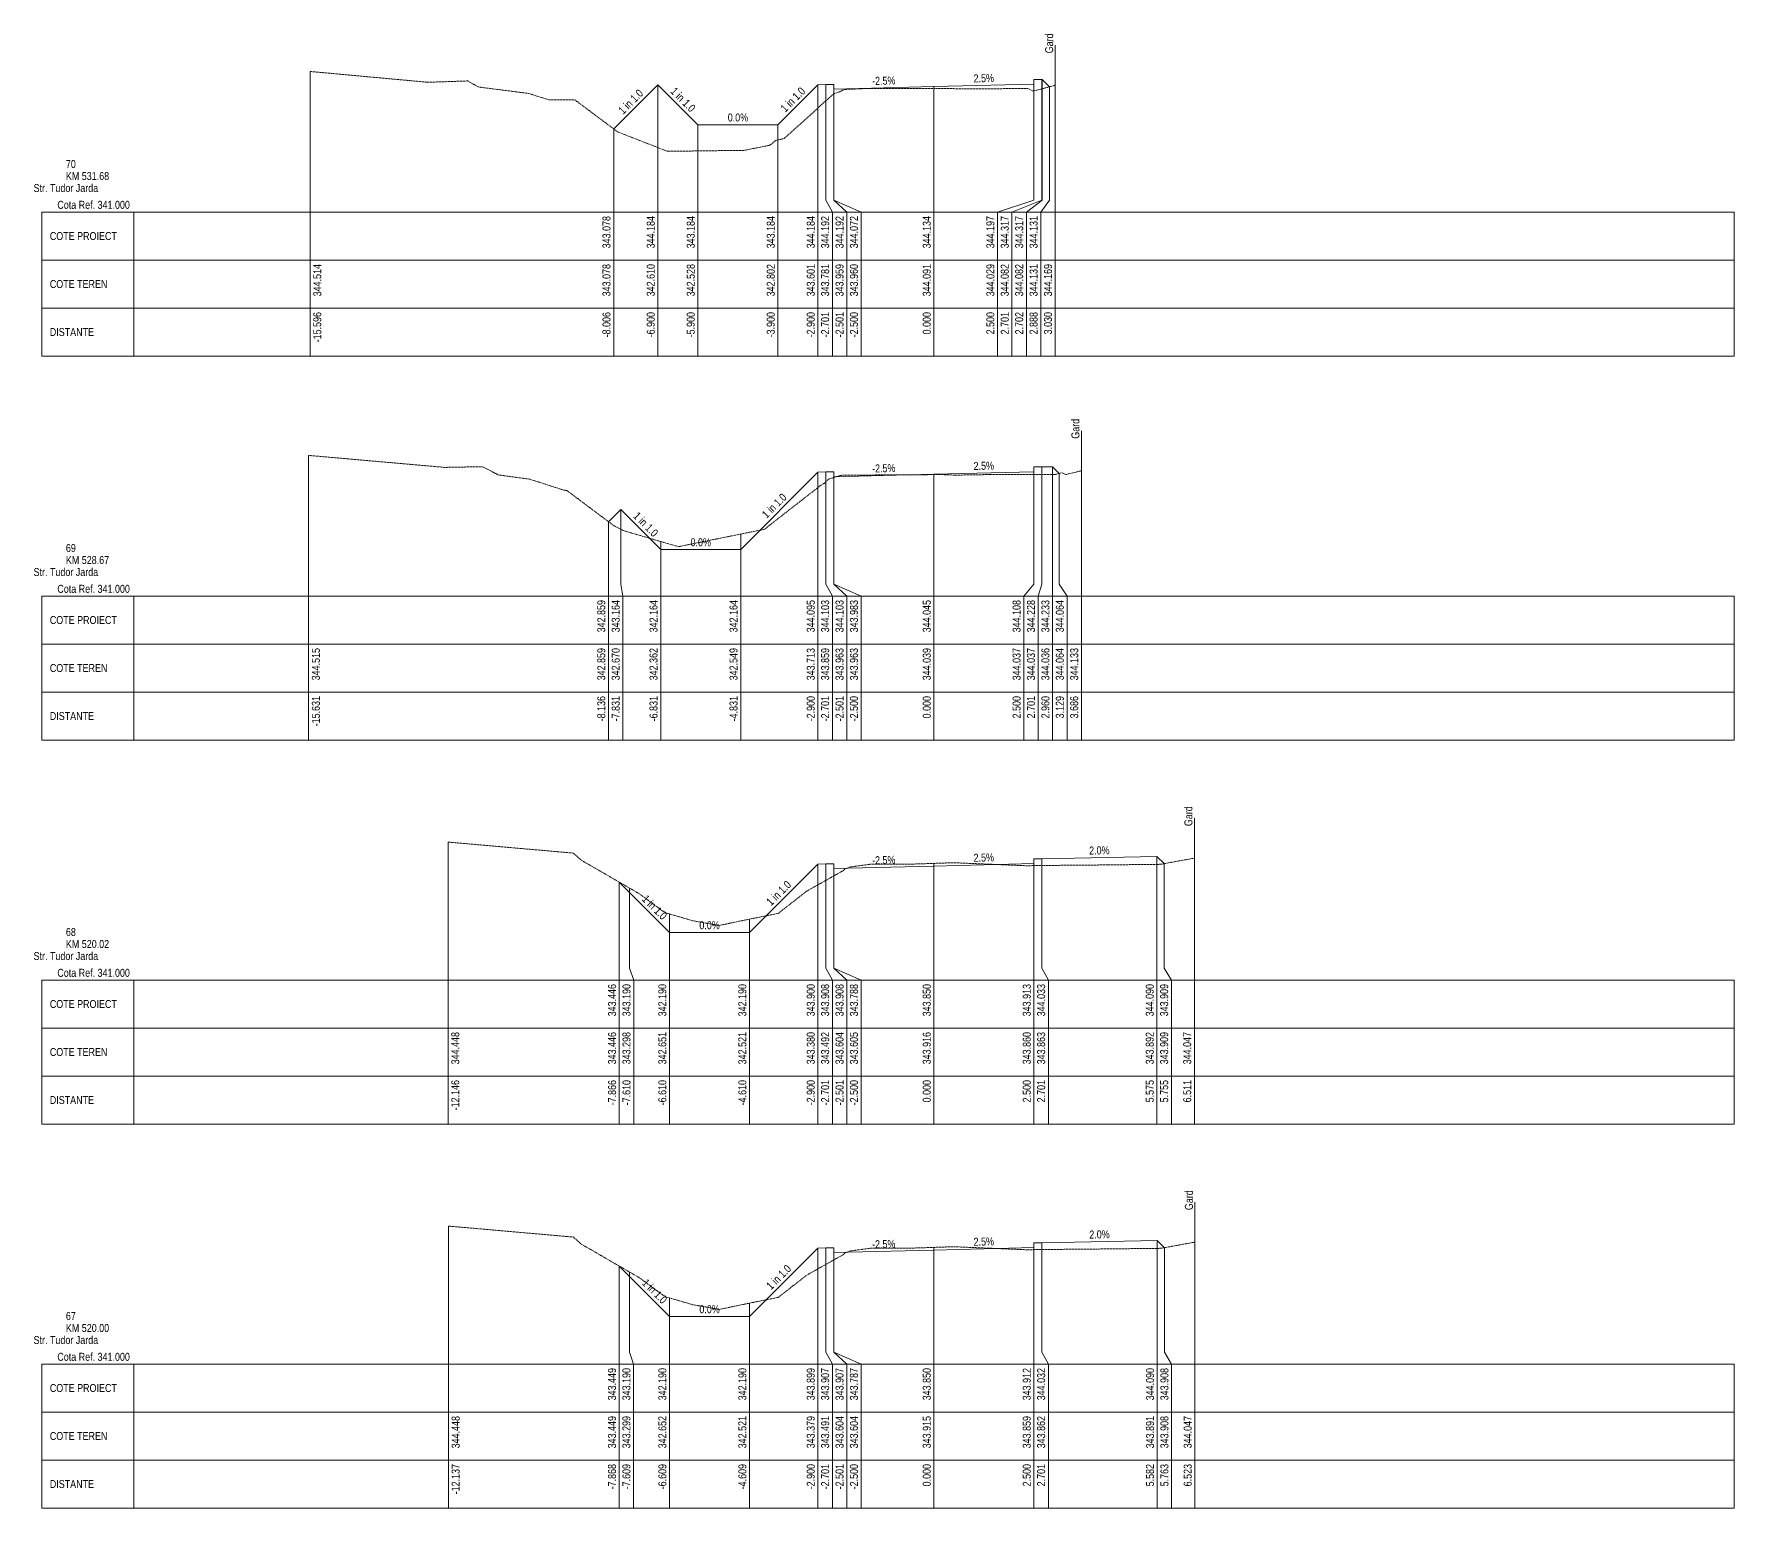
# Paper-space layout 'Str. Tudor Jarda-XS-1' of a CAD drawing. Extents: x 5 to 860, y 10 to 5944.
# Drawn here: x 435 to 860, y 394 to 762.5 of the extents above; entities that cross this region are included whole.
import ezdxf
from ezdxf.enums import TextEntityAlignment as Align

# ---------------------------------------------------------------- set-up
doc = ezdxf.new("R2010")
doc.units = 0
doc.linetypes.add('DASHED2', pattern=[0.375, 0.25, -0.125])
doc.layers.add('ARD-No Plot', color=1, linetype='Continuous', lineweight=0, plot=False)
for name, color, linetype, lineweight in [('DESIGN-TEXT', 7, 'Continuous', 0), ('EXISTING-TEXT', 7, 'Continuous', 0), ('LINES', 7, 'Continuous', 0), ('Text', 7, 'Continuous', 0), ('X-RL', 7, 'Continuous', 0), ('XPLOT-DESIGN', 5, 'Continuous', 0), ('XPLOT-EXISTING', 3, 'DASHED2', 0), ('XPLOT-GRADE', 7, 'Continuous', 0), ('XPLOT-KM', 7, 'Continuous', 0), ('XPLOT-TITLE', 7, 'Continuous', 0)]:
    doc.layers.add(name, color=color, linetype=linetype, lineweight=lineweight)
doc.styles.add('Arial', font='arial.ttf', dxfattribs={"width": 0.8})

psp = doc.layouts.new('Str. Tudor Jarda-XS-1')

# ---------------------------------------------------------------- linework, layer by layer
at = {"layer": 'LINES'}
for p, q in [((690.304, 759.685), (690.304, 739.685)), ((504.045, 721), (504.045, 753.144)), ((504.045, 721), (504.045, 753.144)), ((591, 721), (591, 749.839)), ((591, 721), (591, 749.839)), ((591, 721), (591, 749.839)), ((631, 721), (631, 749.839)), ((631, 721), (631, 749.839)), ((631, 721), (631, 749.839)), ((632.99, 721), (632.99, 749.918)), ((632.99, 721), (632.99, 749.918)), ((632.99, 721), (632.99, 749.918)), ((634.99, 721), (634.99, 749.918)), ((634.99, 721), (634.99, 749.918)), ((634.99, 721), (634.99, 749.918)), ((635, 721), (635, 748.718)), ((635, 721), (635, 748.718)), ((635, 721), (635, 748.718)), ((660, 721), (660, 749.343)), ((660, 721), (660, 749.343)), ((660, 721), (660, 749.343)), ((685, 721), (685, 749.968)), ((685, 721), (685, 749.968)), ((685, 721), (685, 749.968)), ((687.01, 721), (687.01, 751.168)), ((687.01, 721), (687.01, 751.168)), ((687.01, 721), (687.01, 751.168)), ((687.02, 721), (687.02, 751.169)), ((687.02, 721), (687.02, 751.169)), ((687.02, 721), (687.02, 751.169)), ((688.879, 721), (688.879, 749.309)), ((688.879, 721), (688.879, 749.309)), ((688.879, 721), (688.879, 749.309)), ((690.304, 721), (690.304, 749.685)), ((690.304, 721), (690.304, 749.685)), ((601, 721), (601, 739.839)), ((601, 721), (601, 739.839)), ((601, 721), (601, 739.839)), ((621, 721), (621, 739.839)), ((621, 721), (621, 739.839)), ((621, 721), (621, 739.839)), ((579.938, 721), (579.938, 738.777)), ((579.938, 721), (579.938, 738.777)), ((579.938, 721), (579.938, 738.777)), ((504.045, 718), (504.045, 721)), ((504.045, 718), (504.045, 721)), ((579.938, 718), (579.938, 721)), ((579.938, 718), (579.938, 721)), ((579.938, 718), (579.938, 721)), ((591, 718), (591, 721)), ((591, 718), (591, 721)), ((591, 718), (591, 721)), ((601, 718), (601, 721)), ((601, 718), (601, 721)), ((601, 718), (601, 721)), ((621, 718), (621, 721)), ((621, 718), (621, 721)), ((621, 718), (621, 721)), ((631, 718), (631, 721)), ((631, 718), (631, 721)), ((631, 718), (631, 721)), ((634.6, 718), (632.99, 721)), ((634.6, 718), (632.99, 721)), ((634.6, 718), (632.99, 721)), ((638.2, 718), (634.99, 721)), ((638.2, 718), (634.99, 721)), ((638.2, 718), (634.99, 721)), ((641.8, 718), (635, 721)), ((641.8, 718), (635, 721)), ((641.8, 718), (635, 721)), ((660, 718), (660, 721)), ((660, 718), (660, 721)), ((660, 718), (660, 721)), ((675.904, 718), (685, 721)), ((675.904, 718), (685, 721)), ((675.904, 718), (685, 721)), ((679.504, 718), (687.01, 721)), ((679.504, 718), (687.01, 721)), ((679.504, 718), (687.01, 721)), ((683.104, 718), (687.02, 721)), ((683.104, 718), (687.02, 721)), ((683.104, 718), (687.02, 721)), ((686.704, 718), (688.879, 721)), ((686.704, 718), (688.879, 721)), ((686.704, 718), (688.879, 721)), ((690.304, 718), (690.304, 721)), ((690.304, 718), (690.304, 721)), ((436.982, 706), (436.982, 718)), ((436.982, 718), (460, 718)), ((460, 682), (460, 718)), ((460, 718), (860, 718)), ((504.045, 682), (504.045, 718)), ((504.045, 682), (504.045, 718)), ((579.938, 682), (579.938, 718)), ((579.938, 682), (579.938, 718)), ((579.938, 682), (579.938, 718)), ((591, 682), (591, 718)), ((591, 682), (591, 718)), ((591, 682), (591, 718)), ((601, 682), (601, 718)), ((601, 682), (601, 718)), ((601, 682), (601, 718)), ((621, 682), (621, 718)), ((621, 682), (621, 718)), ((621, 682), (621, 718)), ((631, 682), (631, 718)), ((631, 682), (631, 718)), ((631, 682), (631, 718)), ((634.6, 682), (634.6, 718)), ((634.6, 682), (634.6, 718)), ((634.6, 682), (634.6, 718)), ((638.2, 682), (638.2, 718)), ((638.2, 682), (638.2, 718)), ((638.2, 682), (638.2, 718)), ((641.8, 682), (641.8, 718)), ((641.8, 682), (641.8, 718)), ((641.8, 682), (641.8, 718)), ((660, 682), (660, 718)), ((660, 682), (660, 718)), ((660, 682), (660, 718)), ((675.904, 682), (675.904, 718)), ((675.904, 682), (675.904, 718)), ((675.904, 682), (675.904, 718)), ((679.504, 682), (679.504, 718)), ((679.504, 682), (679.504, 718)), ((679.504, 682), (679.504, 718)), ((683.104, 682), (683.104, 718)), ((683.104, 682), (683.104, 718)), ((683.104, 682), (683.104, 718)), ((686.704, 682), (686.704, 718)), ((686.704, 682), (686.704, 718)), ((686.704, 682), (686.704, 718)), ((690.304, 682), (690.304, 718)), ((690.304, 682), (690.304, 718)), ((860, 682), (860, 718)), ((436.982, 694), (436.982, 706)), ((436.982, 706), (460, 706)), ((460, 706), (436.982, 706)), ((460, 706), (860, 706)), ((436.982, 682), (436.982, 694)), ((436.982, 694), (460, 694)), ((460, 694), (436.982, 694)), ((460, 694), (860, 694)), ((460, 682), (436.982, 682)), ((460, 682), (860, 682)), ((696.861, 663.33), (696.861, 643.33)), ((503.685, 625), (503.685, 657.154)), ((503.685, 625), (503.685, 657.154)), ((631, 625), (631, 652.946)), ((631, 625), (631, 652.946)), ((631, 625), (631, 652.946)), ((632.99, 625), (632.99, 653.026)), ((632.99, 625), (632.99, 653.026)), ((632.99, 625), (632.99, 653.026)), ((634.99, 625), (634.99, 653.026)), ((634.99, 625), (634.99, 653.026)), ((634.99, 625), (634.99, 653.026)), ((635, 625), (635, 651.826)), ((635, 625), (635, 651.826)), ((635, 625), (635, 651.826)), ((660, 625), (660, 652.451)), ((660, 625), (660, 652.451)), ((660, 625), (660, 652.451)), ((685, 625), (685, 653.076)), ((685, 625), (685, 653.076)), ((685, 625), (685, 653.076)), ((687.01, 625), (687.01, 654.276)), ((687.01, 625), (687.01, 654.276)), ((687.01, 625), (687.01, 654.276)), ((689.601, 625), (689.601, 654.327)), ((689.601, 625), (689.601, 654.327)), ((689.601, 625), (689.601, 654.327)), ((691.292, 625), (691.292, 652.637)), ((691.292, 625), (691.292, 652.637)), ((691.292, 625), (691.292, 652.637)), ((696.861, 625), (696.861, 653.33)), ((696.861, 625), (696.861, 653.33)), ((581.695, 625), (581.695, 643.641)), ((581.695, 625), (581.695, 643.641)), ((581.695, 625), (581.695, 643.641)), ((578.64, 625), (578.64, 640.586)), ((578.64, 625), (578.64, 640.586)), ((578.64, 625), (578.64, 640.586)), ((611.695, 625), (611.695, 637.488)), ((611.695, 625), (611.695, 637.488)), ((611.695, 625), (611.695, 637.488)), ((591.695, 625), (591.695, 635.622)), ((591.695, 625), (591.695, 635.622)), ((591.695, 625), (591.695, 635.622)), ((503.685, 622), (503.685, 625)), ((503.685, 622), (503.685, 625)), ((578.64, 622), (578.64, 625)), ((578.64, 622), (578.64, 625)), ((578.64, 622), (578.64, 625)), ((582.24, 622), (581.695, 625)), ((582.24, 622), (581.695, 625)), ((582.24, 622), (581.695, 625)), ((591.695, 622), (591.695, 625)), ((591.695, 622), (591.695, 625)), ((591.695, 622), (591.695, 625)), ((611.695, 622), (611.695, 625)), ((611.695, 622), (611.695, 625)), ((611.695, 622), (611.695, 625)), ((631, 622), (631, 625)), ((631, 622), (631, 625)), ((631, 622), (631, 625)), ((634.6, 622), (632.99, 625)), ((634.6, 622), (632.99, 625)), ((634.6, 622), (632.99, 625)), ((638.2, 622), (634.99, 625)), ((638.2, 622), (634.99, 625)), ((638.2, 622), (634.99, 625)), ((641.8, 622), (635, 625)), ((641.8, 622), (635, 625)), ((641.8, 622), (635, 625)), ((660, 622), (660, 625)), ((660, 622), (660, 625)), ((660, 622), (660, 625)), ((682.461, 622), (685, 625)), ((682.461, 622), (685, 625)), ((682.461, 622), (685, 625)), ((686.061, 622), (687.01, 625)), ((686.061, 622), (687.01, 625)), ((686.061, 622), (687.01, 625)), ((689.661, 622), (689.601, 625)), ((689.661, 622), (689.601, 625)), ((689.661, 622), (689.601, 625)), ((693.261, 622), (691.292, 625)), ((693.261, 622), (691.292, 625)), ((693.261, 622), (691.292, 625)), ((696.861, 622), (696.861, 625)), ((696.861, 622), (696.861, 625)), ((436.982, 610), (436.982, 622)), ((436.982, 622), (460, 622)), ((460, 586), (460, 622)), ((460, 622), (860, 622)), ((503.685, 586), (503.685, 622)), ((503.685, 586), (503.685, 622)), ((578.64, 586), (578.64, 622)), ((578.64, 586), (578.64, 622)), ((578.64, 586), (578.64, 622)), ((582.24, 586), (582.24, 622)), ((582.24, 586), (582.24, 622)), ((582.24, 586), (582.24, 622)), ((591.695, 586), (591.695, 622)), ((591.695, 586), (591.695, 622)), ((591.695, 586), (591.695, 622)), ((611.695, 586), (611.695, 622)), ((611.695, 586), (611.695, 622)), ((611.695, 586), (611.695, 622)), ((631, 586), (631, 622)), ((631, 586), (631, 622)), ((631, 586), (631, 622)), ((634.6, 586), (634.6, 622)), ((634.6, 586), (634.6, 622)), ((634.6, 586), (634.6, 622)), ((638.2, 586), (638.2, 622)), ((638.2, 586), (638.2, 622)), ((638.2, 586), (638.2, 622)), ((641.8, 586), (641.8, 622)), ((641.8, 586), (641.8, 622)), ((641.8, 586), (641.8, 622)), ((660, 586), (660, 622)), ((660, 586), (660, 622)), ((660, 586), (660, 622)), ((682.461, 586), (682.461, 622)), ((682.461, 586), (682.461, 622)), ((682.461, 586), (682.461, 622)), ((686.061, 586), (686.061, 622)), ((686.061, 586), (686.061, 622)), ((686.061, 586), (686.061, 622)), ((689.661, 586), (689.661, 622)), ((689.661, 586), (689.661, 622)), ((689.661, 586), (689.661, 622)), ((693.261, 586), (693.261, 622)), ((693.261, 586), (693.261, 622)), ((693.261, 586), (693.261, 622)), ((696.861, 586), (696.861, 622)), ((696.861, 586), (696.861, 622)), ((860, 586), (860, 622)), ((436.982, 598), (436.982, 610)), ((436.982, 610), (460, 610)), ((460, 610), (436.982, 610)), ((460, 610), (860, 610)), ((436.982, 586), (436.982, 598)), ((436.982, 598), (460, 598)), ((460, 598), (436.982, 598)), ((460, 598), (860, 598)), ((460, 586), (436.982, 586)), ((460, 586), (860, 586)), ((725.108, 566.471), (725.108, 546.471)), ((538.541, 529), (538.541, 560.484)), ((538.541, 529), (538.541, 560.484)), ((715.746, 529), (715.746, 556.901)), ((715.746, 529), (715.746, 556.901)), ((715.746, 529), (715.746, 556.901)), ((631, 529), (631, 554.996)), ((631, 529), (631, 554.996)), ((631, 529), (631, 554.996)), ((632.99, 529), (632.99, 555.076)), ((632.99, 529), (632.99, 555.076)), ((632.99, 529), (632.99, 555.076)), ((634.99, 529), (634.99, 555.076)), ((634.99, 529), (634.99, 555.076)), ((634.99, 529), (634.99, 555.076)), ((635, 529), (635, 553.876)), ((635, 529), (635, 553.876)), ((635, 529), (635, 553.876)), ((660, 529), (660, 555.157)), ((660, 529), (660, 555.157)), ((660, 529), (660, 555.157)), ((685, 529), (685, 555.126)), ((685, 529), (685, 555.126)), ((685, 529), (685, 555.126)), ((687.01, 529), (687.01, 556.326)), ((687.01, 529), (687.01, 556.326)), ((687.01, 529), (687.01, 556.326)), ((717.552, 529), (717.552, 555.095)), ((717.552, 529), (717.552, 555.095)), ((717.552, 529), (717.552, 555.095)), ((725.108, 529), (725.108, 556.471)), ((725.108, 529), (725.108, 556.471)), ((581.341, 529), (581.341, 550.462)), ((581.341, 529), (581.341, 550.462)), ((581.341, 529), (581.341, 550.462)), ((583.903, 529), (583.903, 548.981)), ((583.903, 529), (583.903, 548.981)), ((583.903, 529), (583.903, 548.981)), ((593.903, 529), (593.903, 542.509)), ((593.903, 529), (593.903, 542.509)), ((593.903, 529), (593.903, 542.509)), ((613.903, 529), (613.903, 541.215)), ((613.903, 529), (613.903, 541.215)), ((613.903, 529), (613.903, 541.215)), ((538.541, 526), (538.541, 529)), ((538.541, 526), (538.541, 529)), ((581.341, 526), (581.341, 529)), ((581.341, 526), (581.341, 529)), ((581.341, 526), (581.341, 529)), ((584.941, 526), (583.903, 529)), ((584.941, 526), (583.903, 529)), ((584.941, 526), (583.903, 529)), ((593.903, 526), (593.903, 529)), ((593.903, 526), (593.903, 529)), ((593.903, 526), (593.903, 529)), ((613.903, 526), (613.903, 529)), ((613.903, 526), (613.903, 529)), ((613.903, 526), (613.903, 529)), ((631, 526), (631, 529)), ((631, 526), (631, 529)), ((631, 526), (631, 529)), ((634.6, 526), (632.99, 529)), ((634.6, 526), (632.99, 529)), ((634.6, 526), (632.99, 529)), ((638.2, 526), (634.99, 529)), ((638.2, 526), (634.99, 529)), ((638.2, 526), (634.99, 529)), ((641.8, 526), (635, 529)), ((641.8, 526), (635, 529)), ((641.8, 526), (635, 529)), ((660, 526), (660, 529)), ((660, 526), (660, 529)), ((660, 526), (660, 529)), ((685, 526), (685, 529)), ((685, 526), (685, 529)), ((685, 526), (685, 529)), ((688.6, 526), (687.01, 529)), ((688.6, 526), (687.01, 529)), ((688.6, 526), (687.01, 529)), ((715.746, 526), (715.746, 529)), ((715.746, 526), (715.746, 529)), ((715.746, 526), (715.746, 529)), ((719.346, 526), (717.552, 529)), ((719.346, 526), (717.552, 529)), ((719.346, 526), (717.552, 529)), ((725.108, 526), (725.108, 529)), ((725.108, 526), (725.108, 529)), ((436.982, 514), (436.982, 526)), ((436.982, 526), (460, 526)), ((460, 490), (460, 526)), ((460, 526), (860, 526)), ((538.541, 490), (538.541, 526)), ((538.541, 490), (538.541, 526)), ((581.341, 490), (581.341, 526)), ((581.341, 490), (581.341, 526)), ((581.341, 490), (581.341, 526)), ((584.941, 490), (584.941, 526)), ((584.941, 490), (584.941, 526)), ((584.941, 490), (584.941, 526)), ((593.903, 490), (593.903, 526)), ((593.903, 490), (593.903, 526)), ((593.903, 490), (593.903, 526)), ((613.903, 490), (613.903, 526)), ((613.903, 490), (613.903, 526)), ((613.903, 490), (613.903, 526)), ((631, 490), (631, 526)), ((631, 490), (631, 526)), ((631, 490), (631, 526)), ((634.6, 490), (634.6, 526)), ((634.6, 490), (634.6, 526)), ((634.6, 490), (634.6, 526)), ((638.2, 490), (638.2, 526)), ((638.2, 490), (638.2, 526)), ((638.2, 490), (638.2, 526)), ((641.8, 490), (641.8, 526)), ((641.8, 490), (641.8, 526)), ((641.8, 490), (641.8, 526)), ((660, 490), (660, 526)), ((660, 490), (660, 526)), ((660, 490), (660, 526)), ((685, 490), (685, 526)), ((685, 490), (685, 526)), ((685, 490), (685, 526)), ((688.6, 490), (688.6, 526)), ((688.6, 490), (688.6, 526)), ((688.6, 490), (688.6, 526)), ((715.746, 490), (715.746, 526)), ((715.746, 490), (715.746, 526)), ((715.746, 490), (715.746, 526)), ((719.346, 490), (719.346, 526)), ((719.346, 490), (719.346, 526)), ((719.346, 490), (719.346, 526)), ((725.108, 490), (725.108, 526)), ((725.108, 490), (725.108, 526)), ((860, 490), (860, 526)), ((436.982, 502), (436.982, 514)), ((436.982, 514), (460, 514)), ((460, 514), (436.982, 514)), ((460, 514), (860, 514)), ((436.982, 490), (436.982, 502)), ((436.982, 502), (460, 502)), ((460, 502), (436.982, 502)), ((460, 502), (860, 502)), ((460, 490), (436.982, 490)), ((460, 490), (860, 490)), ((725.229, 470.468), (725.229, 450.468)), ((538.633, 433), (538.633, 464.482)), ((538.633, 433), (538.633, 464.482)), ((631, 433), (631, 458.992)), ((631, 433), (631, 458.992)), ((631, 433), (631, 458.992)), ((632.99, 433), (632.99, 459.072)), ((632.99, 433), (632.99, 459.072)), ((632.99, 433), (632.99, 459.072)), ((634.99, 433), (634.99, 459.072)), ((634.99, 433), (634.99, 459.072)), ((634.99, 433), (634.99, 459.072)), ((660, 433), (660, 459.154)), ((660, 433), (660, 459.154)), ((660, 433), (660, 459.154)), ((685, 433), (685, 459.122)), ((685, 433), (685, 459.122)), ((685, 433), (685, 459.122)), ((687.01, 433), (687.01, 460.322)), ((687.01, 433), (687.01, 460.322)), ((687.01, 433), (687.01, 460.322)), ((715.815, 433), (715.815, 460.898)), ((715.815, 433), (715.815, 460.898)), ((715.815, 433), (715.815, 460.898)), ((717.629, 433), (717.629, 459.085)), ((717.629, 433), (717.629, 459.085)), ((717.629, 433), (717.629, 459.085)), ((725.229, 433), (725.229, 460.468)), ((725.229, 433), (725.229, 460.468)), ((635, 433), (635, 457.872)), ((635, 433), (635, 457.872)), ((635, 433), (635, 457.872)), ((581.318, 433), (581.318, 454.491)), ((581.318, 433), (581.318, 454.491)), ((581.318, 433), (581.318, 454.491)), ((583.908, 433), (583.908, 452.993)), ((583.908, 433), (583.908, 452.993)), ((583.908, 433), (583.908, 452.993)), ((593.908, 433), (593.908, 446.517)), ((593.908, 433), (593.908, 446.517)), ((593.908, 433), (593.908, 446.517)), ((613.908, 433), (613.908, 445.214)), ((613.908, 433), (613.908, 445.214)), ((613.908, 433), (613.908, 445.214)), ((436.982, 418), (436.982, 430)), ((436.982, 430), (460, 430)), ((460, 394), (460, 430)), ((460, 430), (860, 430)), ((538.633, 430), (538.633, 433)), ((538.633, 430), (538.633, 433)), ((538.633, 394), (538.633, 430)), ((538.633, 394), (538.633, 430)), ((581.318, 430), (581.318, 433)), ((581.318, 430), (581.318, 433)), ((581.318, 430), (581.318, 433)), ((581.318, 394), (581.318, 430)), ((581.318, 394), (581.318, 430)), ((581.318, 394), (581.318, 430)), ((584.918, 430), (583.908, 433)), ((584.918, 430), (583.908, 433)), ((584.918, 430), (583.908, 433)), ((584.918, 394), (584.918, 430)), ((584.918, 394), (584.918, 430)), ((584.918, 394), (584.918, 430)), ((593.908, 430), (593.908, 433)), ((593.908, 430), (593.908, 433)), ((593.908, 430), (593.908, 433)), ((593.908, 394), (593.908, 430)), ((593.908, 394), (593.908, 430)), ((593.908, 394), (593.908, 430)), ((613.908, 430), (613.908, 433)), ((613.908, 430), (613.908, 433)), ((613.908, 430), (613.908, 433)), ((613.908, 394), (613.908, 430)), ((613.908, 394), (613.908, 430)), ((613.908, 394), (613.908, 430)), ((631, 430), (631, 433)), ((631, 430), (631, 433)), ((631, 430), (631, 433)), ((631, 394), (631, 430)), ((631, 394), (631, 430)), ((631, 394), (631, 430)), ((634.6, 430), (632.99, 433)), ((634.6, 430), (632.99, 433)), ((634.6, 430), (632.99, 433)), ((634.6, 394), (634.6, 430)), ((634.6, 394), (634.6, 430)), ((634.6, 394), (634.6, 430)), ((638.2, 430), (634.99, 433)), ((638.2, 430), (634.99, 433)), ((638.2, 430), (634.99, 433)), ((641.8, 430), (635, 433)), ((641.8, 430), (635, 433)), ((641.8, 430), (635, 433)), ((638.2, 394), (638.2, 430)), ((638.2, 394), (638.2, 430)), ((638.2, 394), (638.2, 430)), ((641.8, 394), (641.8, 430)), ((641.8, 394), (641.8, 430)), ((641.8, 394), (641.8, 430)), ((660, 430), (660, 433)), ((660, 430), (660, 433)), ((660, 430), (660, 433)), ((660, 394), (660, 430)), ((660, 394), (660, 430)), ((660, 394), (660, 430)), ((685, 430), (685, 433)), ((685, 430), (685, 433)), ((685, 430), (685, 433)), ((685, 394), (685, 430)), ((685, 394), (685, 430)), ((685, 394), (685, 430)), ((688.6, 430), (687.01, 433)), ((688.6, 430), (687.01, 433)), ((688.6, 430), (687.01, 433)), ((688.6, 394), (688.6, 430)), ((688.6, 394), (688.6, 430)), ((688.6, 394), (688.6, 430)), ((715.815, 430), (715.815, 433)), ((715.815, 430), (715.815, 433)), ((715.815, 430), (715.815, 433)), ((715.815, 394), (715.815, 430)), ((715.815, 394), (715.815, 430)), ((715.815, 394), (715.815, 430)), ((719.415, 430), (717.629, 433)), ((719.415, 430), (717.629, 433)), ((719.415, 430), (717.629, 433)), ((719.415, 394), (719.415, 430)), ((719.415, 394), (719.415, 430)), ((719.415, 394), (719.415, 430)), ((725.229, 430), (725.229, 433)), ((725.229, 430), (725.229, 433)), ((725.229, 394), (725.229, 430)), ((725.229, 394), (725.229, 430)), ((860, 394), (860, 430)), ((436.982, 406), (436.982, 418)), ((436.982, 418), (460, 418)), ((460, 418), (436.982, 418)), ((460, 418), (860, 418)), ((436.982, 394), (436.982, 406)), ((436.982, 406), (460, 406)), ((460, 406), (436.982, 406)), ((460, 406), (860, 406)), ((460, 394), (436.982, 394)), ((460, 394), (860, 394))]:
    psp.add_line(p, q, dxfattribs=at)
at = {"layer": 'XPLOT-DESIGN'}
for p, q in [((579.938, 738.777), (591, 749.839)), ((591, 749.839), (601, 739.839)), ((621, 739.839), (631, 749.839)), ((631, 749.839), (632.99, 749.918)), ((632.99, 749.918), (634.99, 749.918)), ((634.99, 749.918), (635, 748.718)), ((635, 748.718), (660, 749.343)), ((660, 749.343), (685, 749.968)), ((685, 749.968), (685.01, 751.168)), ((685.01, 751.168), (687.01, 751.168)), ((687.01, 751.168), (687.02, 751.169)), ((687.02, 751.169), (688.879, 749.309)), ((601, 739.839), (621, 739.839)), ((611.695, 633.641), (631, 652.946)), ((631, 652.946), (632.99, 653.026)), ((632.99, 653.026), (634.99, 653.026)), ((634.99, 653.026), (635, 651.826)), ((635, 651.826), (660, 652.451)), ((660, 652.451), (685, 653.076)), ((685, 653.076), (685.01, 654.276)), ((685.01, 654.276), (687.01, 654.276)), ((687.01, 654.276), (689.601, 654.327)), ((689.601, 654.327), (691.292, 652.637)), ((578.64, 640.586), (581.695, 643.641)), ((581.695, 643.641), (591.695, 633.641)), ((591.695, 633.641), (611.695, 633.641)), ((687.01, 556.326), (715.746, 556.901)), ((715.746, 556.901), (717.552, 555.095)), ((613.903, 537.9), (631, 554.996)), ((631, 554.996), (632.99, 555.076)), ((632.99, 555.076), (634.99, 555.076)), ((634.99, 555.076), (635, 553.876)), ((635, 553.876), (660, 554.501)), ((660, 554.501), (685, 555.126)), ((685, 555.126), (685.01, 556.326)), ((685.01, 556.326), (687.01, 556.326)), ((581.341, 550.462), (583.903, 547.9)), ((583.903, 547.9), (593.903, 537.9)), ((593.903, 537.9), (613.903, 537.9)), ((613.908, 441.901), (631, 458.992)), ((631, 458.992), (632.99, 459.072)), ((632.99, 459.072), (634.99, 459.072)), ((634.99, 459.072), (635, 457.872)), ((660, 458.497), (685, 459.122)), ((685, 459.122), (685.01, 460.322)), ((685.01, 460.322), (687.01, 460.322)), ((687.01, 460.322), (715.815, 460.898)), ((715.815, 460.898), (717.629, 459.085)), ((635, 457.872), (660, 458.497)), ((581.318, 454.491), (583.908, 451.901)), ((583.908, 451.901), (593.908, 441.901)), ((593.908, 441.901), (613.908, 441.901))]:
    psp.add_line(p, q, dxfattribs=at)
at = {"layer": 'XPLOT-EXISTING'}
for p, q in [((504.045, 753.144), (533.52, 750.438)), ((533.52, 750.438), (543.446, 750.771)), ((543.446, 750.771), (546.097, 749.266)), ((546.097, 749.266), (558.69, 747.642)), ((635, 747.596), (636.439, 748.065)), ((636.439, 748.065), (637.607, 748.645)), ((637.607, 748.645), (642.623, 748.859)), ((642.623, 748.859), (660, 748.905)), ((660, 748.905), (660.502, 748.906)), ((660, 748.905), (660, 748.905)), ((660.502, 748.906), (666.992, 748.815)), ((666.992, 748.815), (683.222, 748.858)), ((683.222, 748.858), (683.452, 748.914)), ((683.452, 748.914), (684.761, 748.223)), ((684.761, 748.223), (685, 748.286)), ((685, 748.286), (687.01, 748.816)), ((687.01, 748.816), (687.02, 748.819)), ((687.02, 748.819), (688.879, 749.309)), ((688.879, 749.309), (690.304, 749.685)), ((558.69, 747.642), (563.85, 746.019)), ((563.85, 746.019), (570.232, 746.048)), ((570.232, 746.048), (579.938, 738.777)), ((622.544, 736.391), (631, 744.013)), ((631, 744.013), (632.99, 745.807)), ((632.99, 745.807), (634.77, 747.411)), ((634.77, 747.411), (634.962, 747.583)), ((634.962, 747.583), (634.99, 747.593)), ((634.99, 747.593), (635, 747.596)), ((579.938, 738.777), (580.915, 738.044)), ((580.915, 738.044), (591, 734.102)), ((618.934, 734.69), (620.502, 735.899)), ((620.502, 735.899), (621, 736.018)), ((621, 736.018), (622.544, 736.391)), ((591, 734.102), (593.368, 733.177)), ((593.368, 733.177), (601, 733.276)), ((601, 733.276), (612.607, 733.426)), ((612.607, 733.426), (618.934, 734.69)), ((503.685, 657.154), (537.685, 654.16)), ((537.685, 654.16), (547.17, 654.335)), ((547.17, 654.335), (551.107, 652.278)), ((551.107, 652.278), (558.997, 651.195)), ((558.997, 651.195), (567.526, 648.452)), ((632.521, 650.169), (632.99, 650.593)), ((632.99, 650.593), (633.654, 651.193)), ((633.654, 651.193), (634.99, 651.629)), ((634.99, 651.629), (635, 651.632)), ((635, 651.632), (636.38, 652.083)), ((636.38, 652.083), (637.346, 652.212)), ((637.346, 652.212), (658.131, 652.331)), ((658.131, 652.331), (660, 652.393)), ((660, 652.393), (660.665, 652.414)), ((660, 652.393), (660, 652.393)), ((660.665, 652.414), (665.21, 652.226)), ((665.21, 652.226), (673.959, 652.367)), ((673.959, 652.367), (685, 652.365)), ((685, 652.365), (687.01, 652.365)), ((687.01, 652.365), (689.601, 652.365)), ((689.601, 652.365), (690.121, 652.365)), ((690.121, 652.365), (691.292, 652.637)), ((691.292, 652.637), (692.087, 652.821)), ((692.087, 652.821), (693.008, 652.357)), ((693.008, 652.357), (696.861, 653.33)), ((567.526, 648.452), (568.193, 648.395)), ((568.193, 648.395), (568.339, 648.266)), ((568.339, 648.266), (568.554, 648.142)), ((568.554, 648.142), (578.64, 640.586)), ((617.613, 638.685), (631, 649.126)), ((631, 649.126), (631.861, 649.797)), ((631.861, 649.797), (632.521, 650.169)), ((578.64, 640.586), (579.844, 639.683)), ((579.844, 639.683), (581.695, 638.702)), ((581.695, 638.702), (582.34, 638.361)), ((582.34, 638.361), (591.695, 635.622)), ((596.82, 634.481), (611.695, 637.488)), ((611.695, 637.488), (617.613, 638.685)), ((591.695, 635.622), (595.486, 634.513)), ((595.486, 634.513), (596.293, 634.368)), ((596.293, 634.368), (596.82, 634.481)), ((538.541, 560.484), (569.858, 557.727)), ((569.858, 557.727), (571.952, 555.892)), ((571.952, 555.892), (581.341, 550.462)), ((635, 552.051), (637.27, 553.329)), ((637.27, 553.329), (637.835, 553.84)), ((637.835, 553.84), (639.194, 554.283)), ((639.194, 554.283), (643.997, 554.925)), ((643.997, 554.925), (654.816, 554.987)), ((654.816, 554.987), (660, 555.157)), ((660, 555.157), (664.961, 555.319)), ((660, 555.157), (660, 555.157)), ((664.961, 555.319), (683.163, 554.566)), ((683.163, 554.566), (685, 554.596)), ((685, 554.596), (687.01, 554.628)), ((687.01, 554.628), (687.594, 554.637)), ((687.594, 554.637), (703.369, 554.775)), ((703.369, 554.775), (715.746, 554.916)), ((715.746, 554.916), (715.777, 554.916)), ((715.777, 554.916), (716.144, 554.916)), ((716.144, 554.916), (716.325, 554.927)), ((716.325, 554.927), (716.607, 554.926)), ((716.607, 554.926), (716.684, 554.937)), ((716.684, 554.937), (717.552, 555.095)), ((717.552, 555.095), (725.108, 556.471)), ((581.341, 550.462), (583.903, 548.981)), ((583.903, 548.981), (586.459, 547.503)), ((621.078, 542.665), (628.201, 548.221)), ((628.201, 548.221), (631, 549.798)), ((631, 549.798), (632.99, 550.918)), ((632.99, 550.918), (634.99, 552.045)), ((634.99, 552.045), (635, 552.051)), ((586.459, 547.503), (591.99, 543.359)), ((591.99, 543.359), (593.213, 542.711)), ((593.213, 542.711), (593.903, 542.509)), ((593.903, 542.509), (599.653, 540.826)), ((599.653, 540.826), (606.327, 539.63)), ((606.327, 539.63), (610.681, 540.563)), ((610.681, 540.563), (613.903, 541.215)), ((613.903, 541.215), (621.078, 542.665)), ((538.633, 464.482), (569.873, 461.732)), ((569.873, 461.732), (571.961, 459.901)), ((571.961, 459.901), (581.318, 454.491)), ((644.015, 458.921), (654.808, 458.983)), ((654.808, 458.983), (660, 459.154)), ((660, 459.154), (664.972, 459.317)), ((660, 459.154), (660, 459.154)), ((664.972, 459.317), (683.21, 458.562)), ((716.829, 458.939), (717.629, 459.085)), ((717.629, 459.085), (725.229, 460.468)), ((631, 453.788), (632.99, 454.909)), ((632.99, 454.909), (634.99, 456.036)), ((634.99, 456.036), (635, 456.041)), ((635, 456.041), (637.283, 457.327)), ((637.283, 457.327), (637.846, 457.836)), ((637.846, 457.836), (639.201, 458.279)), ((639.201, 458.279), (644.015, 458.921)), ((683.21, 458.562), (685, 458.59)), ((685, 458.59), (687.01, 458.623)), ((687.01, 458.623), (687.014, 458.623)), ((687.014, 458.623), (700.556, 458.741)), ((700.556, 458.741), (715.72, 458.914)), ((715.72, 458.914), (715.815, 458.914)), ((715.815, 458.914), (716.169, 458.913)), ((716.169, 458.913), (716.39, 458.927)), ((716.39, 458.927), (716.735, 458.925)), ((716.735, 458.925), (716.829, 458.939)), ((581.318, 454.491), (583.908, 452.993)), ((583.908, 452.993), (586.506, 451.491)), ((586.506, 451.491), (592.022, 447.358)), ((621.087, 446.665), (628.192, 452.206)), ((628.192, 452.206), (631, 453.788)), ((592.022, 447.358), (593.241, 446.712)), ((593.241, 446.712), (593.908, 446.517)), ((593.908, 446.517), (599.664, 444.832)), ((613.908, 445.214), (621.087, 446.665)), ((599.664, 444.832), (606.354, 443.633)), ((606.354, 443.633), (610.718, 444.569)), ((610.718, 444.569), (613.908, 445.214))]:
    psp.add_line(p, q, dxfattribs=at)

# ---------------------------------------------------------------- texts
at = {"layer": 'ARD-No Plot', "style": 'Arial', "width": 0.8}
for p in [(443, 723), (443, 627), (443, 531), (443, 435)]:
    psp.add_text('Str. Tudor Jarda', height=2, dxfattribs=at).set_placement(p, align=Align.CENTER)
at = {"layer": 'DESIGN-TEXT', "style": 'Arial', "width": 0.8}
for s, p in [('343.078', (579.138, 717)), ('344.184', (590.2, 717)), ('343.184', (600.2, 717)), ('343.184', (620.2, 717)), ('344.184', (630.2, 717)), ('344.192', (633.8, 717)), ('344.192', (637.4, 717)), ('344.072', (641, 717)), ('344.134', (659.2, 717)), ('344.197', (675.104, 717)), ('344.317', (678.704, 717)), ('344.317', (682.304, 717)), ('344.131', (685.904, 717)), ('342.859', (577.84, 621)), ('343.164', (581.44, 621)), ('342.164', (590.895, 621)), ('342.164', (610.895, 621)), ('344.095', (630.2, 621)), ('344.103', (633.8, 621)), ('344.103', (637.4, 621)), ('343.983', (641, 621)), ('344.045', (659.2, 621)), ('344.108', (681.661, 621)), ('344.228', (685.261, 621)), ('344.233', (688.861, 621)), ('344.064', (692.461, 621)), ('343.446', (580.541, 525)), ('343.190', (584.141, 525)), ('342.190', (593.103, 525)), ('342.190', (613.103, 525)), ('343.900', (630.2, 525)), ('343.908', (633.8, 525)), ('343.908', (637.4, 525)), ('343.788', (641, 525)), ('343.850', (659.2, 525)), ('343.913', (684.2, 525)), ('344.033', (687.8, 525)), ('344.090', (714.946, 525)), ('343.909', (718.546, 525)), ('343.449', (580.518, 429)), ('343.190', (584.118, 429)), ('342.190', (593.108, 429)), ('342.190', (613.108, 429)), ('343.899', (630.2, 429)), ('343.907', (633.8, 429)), ('343.907', (637.4, 429)), ('343.787', (641, 429)), ('343.850', (659.2, 429)), ('343.912', (684.2, 429)), ('344.032', (687.8, 429)), ('344.090', (715.015, 429)), ('343.908', (718.615, 429))]:
    psp.add_text(s, height=2, rotation=90, dxfattribs=at).set_placement(p, align=Align.RIGHT)
at = {"layer": 'EXISTING-TEXT', "style": 'Arial', "width": 0.8}
for s, p in [('344.514', (506.845, 705)), ('343.078', (579.138, 705)), ('342.610', (590.2, 705)), ('342.528', (600.2, 705)), ('342.802', (620.2, 705)), ('343.601', (630.2, 705)), ('343.781', (633.8, 705)), ('343.959', (637.4, 705)), ('343.960', (641, 705)), ('344.091', (659.2, 705)), ('344.091', (659.2, 705)), ('344.029', (675.104, 705)), ('344.082', (678.704, 705)), ('344.082', (682.304, 705)), ('344.131', (685.904, 705)), ('344.169', (689.504, 705)), ('344.515', (506.485, 609)), ('342.859', (577.84, 609)), ('342.670', (581.44, 609)), ('342.362', (590.895, 609)), ('342.549', (610.895, 609)), ('343.713', (630.2, 609)), ('343.859', (633.8, 609)), ('343.963', (637.4, 609)), ('343.963', (641, 609)), ('344.039', (659.2, 609)), ('344.039', (659.2, 609)), ('344.037', (681.661, 609)), ('344.037', (685.261, 609)), ('344.036', (688.861, 609)), ('344.064', (692.461, 609)), ('344.133', (696.061, 609)), ('344.448', (541.341, 513)), ('343.446', (580.541, 513)), ('343.298', (584.141, 513)), ('342.651', (593.103, 513)), ('342.521', (613.103, 513)), ('343.380', (630.2, 513)), ('343.492', (633.8, 513)), ('343.604', (637.4, 513)), ('343.605', (641, 513)), ('343.916', (659.2, 513)), ('343.916', (659.2, 513)), ('343.860', (684.2, 513)), ('343.863', (687.8, 513)), ('343.892', (714.946, 513)), ('343.909', (718.546, 513)), ('344.047', (724.308, 513)), ('344.448', (541.433, 417)), ('343.449', (580.518, 417)), ('343.299', (584.118, 417)), ('342.652', (593.108, 417)), ('342.521', (613.108, 417)), ('343.379', (630.2, 417)), ('343.491', (633.8, 417)), ('343.604', (637.4, 417)), ('343.604', (641, 417)), ('343.915', (659.2, 417)), ('343.915', (659.2, 417)), ('343.859', (684.2, 417)), ('343.862', (687.8, 417)), ('343.862', (687.8, 417)), ('343.891', (715.015, 417)), ('343.908', (718.615, 417)), ('344.047', (724.429, 417))]:
    psp.add_text(s, height=2, rotation=90, dxfattribs=at).set_placement(p, align=Align.RIGHT)
at = {"layer": 'Text', "style": 'Arial', "width": 0.8}
for p in [(689.804, 757.685), (696.361, 661.33), (724.608, 564.471), (724.729, 468.468)]:
    psp.add_text('Gard', height=2, rotation=90, dxfattribs=at).set_placement(p)
for s, p in [('-15.596', (506.845, 693)), ('-15.596', (506.845, 693)), ('-8.006', (579.138, 693)), ('-8.006', (579.138, 693)), ('-8.006', (579.138, 693)), ('-6.900', (590.2, 693)), ('-6.900', (590.2, 693)), ('-6.900', (590.2, 693)), ('-5.900', (600.2, 693)), ('-5.900', (600.2, 693)), ('-5.900', (600.2, 693)), ('-3.900', (620.2, 693)), ('-3.900', (620.2, 693)), ('-3.900', (620.2, 693)), ('-2.900', (630.2, 693)), ('-2.900', (630.2, 693)), ('-2.900', (630.2, 693)), ('-2.701', (633.8, 693)), ('-2.701', (633.8, 693)), ('-2.701', (633.8, 693)), ('-2.501', (637.4, 693)), ('-2.501', (637.4, 693)), ('-2.501', (637.4, 693)), ('-2.500', (641, 693)), ('-2.500', (641, 693)), ('-2.500', (641, 693)), ('0.000', (659.2, 693)), ('0.000', (659.2, 693)), ('0.000', (659.2, 693)), ('2.500', (675.104, 693)), ('2.500', (675.104, 693)), ('2.500', (675.104, 693)), ('2.701', (678.704, 693)), ('2.701', (678.704, 693)), ('2.701', (678.704, 693)), ('2.702', (682.304, 693)), ('2.702', (682.304, 693)), ('2.702', (682.304, 693)), ('2.888', (685.904, 693)), ('2.888', (685.904, 693)), ('2.888', (685.904, 693)), ('3.030', (689.504, 693)), ('3.030', (689.504, 693)), ('-15.631', (506.485, 597)), ('-15.631', (506.485, 597)), ('-8.136', (577.84, 597)), ('-8.136', (577.84, 597)), ('-8.136', (577.84, 597)), ('-7.831', (581.44, 597)), ('-7.831', (581.44, 597)), ('-7.831', (581.44, 597)), ('-6.831', (590.895, 597)), ('-6.831', (590.895, 597)), ('-6.831', (590.895, 597)), ('-4.831', (610.895, 597)), ('-4.831', (610.895, 597)), ('-4.831', (610.895, 597)), ('-2.900', (630.2, 597)), ('-2.900', (630.2, 597)), ('-2.900', (630.2, 597)), ('-2.701', (633.8, 597)), ('-2.701', (633.8, 597)), ('-2.701', (633.8, 597)), ('-2.501', (637.4, 597)), ('-2.501', (637.4, 597)), ('-2.501', (637.4, 597)), ('-2.500', (641, 597)), ('-2.500', (641, 597)), ('-2.500', (641, 597)), ('0.000', (659.2, 597)), ('0.000', (659.2, 597)), ('0.000', (659.2, 597)), ('2.500', (681.661, 597)), ('2.500', (681.661, 597)), ('2.500', (681.661, 597)), ('2.701', (685.261, 597)), ('2.701', (685.261, 597)), ('2.701', (685.261, 597)), ('2.960', (688.861, 597)), ('2.960', (688.861, 597)), ('2.960', (688.861, 597)), ('3.129', (692.461, 597)), ('3.129', (692.461, 597)), ('3.129', (692.461, 597)), ('3.686', (696.061, 597)), ('3.686', (696.061, 597)), ('-12.146', (541.341, 501)), ('-12.146', (541.341, 501)), ('-7.866', (580.541, 501)), ('-7.866', (580.541, 501)), ('-7.866', (580.541, 501)), ('-7.610', (584.141, 501)), ('-7.610', (584.141, 501)), ('-7.610', (584.141, 501)), ('-6.610', (593.103, 501)), ('-6.610', (593.103, 501)), ('-6.610', (593.103, 501)), ('-4.610', (613.103, 501)), ('-4.610', (613.103, 501)), ('-4.610', (613.103, 501)), ('-2.900', (630.2, 501)), ('-2.900', (630.2, 501)), ('-2.900', (630.2, 501)), ('-2.701', (633.8, 501)), ('-2.701', (633.8, 501)), ('-2.701', (633.8, 501)), ('-2.501', (637.4, 501)), ('-2.501', (637.4, 501)), ('-2.501', (637.4, 501)), ('-2.500', (641, 501)), ('-2.500', (641, 501)), ('-2.500', (641, 501)), ('0.000', (659.2, 501)), ('0.000', (659.2, 501)), ('0.000', (659.2, 501)), ('2.500', (684.2, 501)), ('2.500', (684.2, 501)), ('2.500', (684.2, 501)), ('2.701', (687.8, 501)), ('2.701', (687.8, 501)), ('2.701', (687.8, 501)), ('5.575', (714.946, 501)), ('5.575', (714.946, 501)), ('5.575', (714.946, 501)), ('5.755', (718.546, 501)), ('5.755', (718.546, 501)), ('5.755', (718.546, 501)), ('6.511', (724.308, 501)), ('6.511', (724.308, 501)), ('-12.137', (541.433, 405)), ('-12.137', (541.433, 405)), ('-7.868', (580.518, 405)), ('-7.868', (580.518, 405)), ('-7.868', (580.518, 405)), ('-7.609', (584.118, 405)), ('-7.609', (584.118, 405)), ('-7.609', (584.118, 405)), ('-6.609', (593.108, 405)), ('-6.609', (593.108, 405)), ('-6.609', (593.108, 405)), ('-4.609', (613.108, 405)), ('-4.609', (613.108, 405)), ('-4.609', (613.108, 405)), ('-2.900', (630.2, 405)), ('-2.900', (630.2, 405)), ('-2.900', (630.2, 405)), ('-2.701', (633.8, 405)), ('-2.701', (633.8, 405)), ('-2.701', (633.8, 405)), ('-2.501', (637.4, 405)), ('-2.501', (637.4, 405)), ('-2.501', (637.4, 405)), ('-2.500', (641, 405)), ('-2.500', (641, 405)), ('-2.500', (641, 405)), ('0.000', (659.2, 405)), ('0.000', (659.2, 405)), ('0.000', (659.2, 405)), ('2.500', (684.2, 405)), ('2.500', (684.2, 405)), ('2.500', (684.2, 405)), ('2.701', (687.8, 405)), ('2.701', (687.8, 405)), ('2.701', (687.8, 405)), ('5.582', (715.015, 405)), ('5.582', (715.015, 405)), ('5.582', (715.015, 405)), ('5.763', (718.615, 405)), ('5.763', (718.615, 405)), ('5.763', (718.615, 405)), ('6.523', (724.429, 405)), ('6.523', (724.429, 405))]:
    psp.add_text(s, height=2, rotation=90, dxfattribs=at).set_placement(p, align=Align.RIGHT)
at = {"layer": 'X-RL', "style": 'Arial', "width": 0.8}
for p in [(459, 718.8), (459, 622.8), (459, 526.8), (459, 430.8)]:
    psp.add_text('Cota Ref. 341.000', height=2, dxfattribs=at).set_placement(p, align=Align.RIGHT)
at = {"layer": 'XPLOT-GRADE', "style": 'Arial', "width": 0.8}
for s, rotation, p in [('2.5%', 1.4321, (672.48, 750.456)), ('1 in 1.0', 45, (584.903, 744.873)), ('1 in 1.0', 315, (596.566, 745.405)), ('1 in 1.0', 45, (625.434, 745.405)), ('-2.5%', 1.4321, (647.48, 749.831)), ('0.0%', 0, (611, 740.639)), ('-2.5%', 1.4321, (647.48, 652.938)), ('2.5%', 1.4321, (672.48, 653.563)), ('1 in 1.0', 45, (620.782, 643.859)), ('1 in 1.0', 315, (587.26, 639.206)), ('0.0%', 0, (601.695, 634.441)), ('-2.5%', 1.4321, (647.48, 554.988)), ('2.5%', 1.4321, (672.48, 555.613)), ('2.0%', 1.14576, (701.362, 557.413)), ('1 in 1.0', 45, (621.886, 547.014)), ('1 in 1.0', 315, (589.469, 543.466)), ('0.0%', 0, (603.903, 538.7)), ('2.0%', 1.14576, (701.397, 461.41)), ('-2.5%', 1.4321, (647.48, 458.984)), ('2.5%', 1.4321, (672.48, 459.609)), ('1 in 1.0', 45, (621.888, 451.012)), ('1 in 1.0', 315, (589.474, 447.466)), ('0.0%', 0, (603.908, 442.701))]:
    psp.add_text(s, height=2, rotation=rotation, dxfattribs=at).set_placement(p, align=Align.CENTER)
at = {"layer": 'XPLOT-KM', "style": 'Arial', "width": 0.8}
for s, p in [('70', (443, 729)), ('KM 531.68', (443, 726)), ('69', (443, 633)), ('KM 528.67', (443, 630)), ('68', (443, 537)), ('KM 520.02', (443, 534)), ('67', (443, 441)), ('KM 520.00', (443, 438))]:
    psp.add_text(s, height=2, dxfattribs=at).set_placement(p)
at = {"layer": 'XPLOT-TITLE', "style": 'Arial', "width": 0.8}
for s, p in [('COTE PROIECT', (438.982, 711)), ('COTE TEREN', (438.982, 699)), ('DISTANTE', (438.982, 687)), ('COTE PROIECT', (438.982, 615)), ('COTE TEREN', (438.982, 603)), ('DISTANTE', (438.982, 591)), ('COTE PROIECT', (438.982, 519)), ('COTE TEREN', (438.982, 507)), ('DISTANTE', (438.982, 495)), ('COTE PROIECT', (438.982, 423)), ('COTE TEREN', (438.982, 411)), ('DISTANTE', (438.982, 399))]:
    psp.add_text(s, height=2, dxfattribs=at).set_placement(p)

doc.saveas('drawing.dxf')
